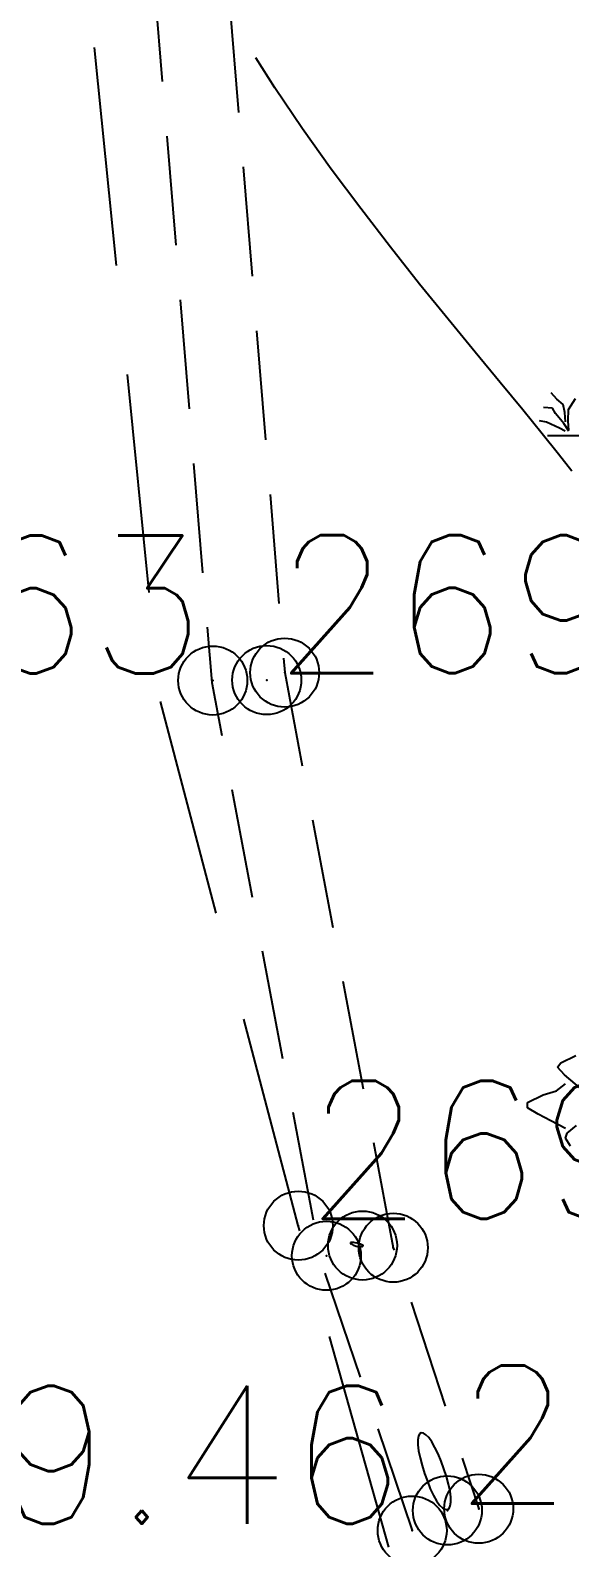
# Model space of a CAD drawing. Header units: millimetres. Extents: x 524954 to 526204, y 9523489 to 9524010.
# Drawn here: x 525202.27 to 525206.18, y 9523682.89 to 9523693.88 of the extents above; entities that cross this region are included whole.
import ezdxf
from ezdxf.enums import TextEntityAlignment as Align

# ---------------------------------------------------------------- set-up
doc = ezdxf.new("R2010")
doc.units = ezdxf.units.MM
doc.header["$PDMODE"] = 32
doc.header["$PDSIZE"] = 0.5
doc.linetypes.add('ACAD_ISO12W100', pattern=[21, 12, -3, 0, -3, 0, -3])
doc.linetypes.add('CACHE2', pattern=[4.7625, 3.175, -1.5875])
for name, color, linetype in [('Arbre', 34, 'ACAD_ISO12W100'), ('Borde_Piste', 7, 'CACHE2'), ('Caniveau', 5, 'CACHE2'), ('CN_01_00', 3, 'Continuous'), ('CN_10_00', 1, 'Continuous'), ('TopoAlt', 3, 'Continuous'), ('TOPOJIS', 7, 'Continuous')]:
    doc.layers.add(name, color=color, linetype=linetype)
doc.styles.add('Simplex 1.0', font='Simplex.shx', dxfattribs={"width": 0.99, "height": 1})

# ---------------------------------------------------------------- blocks, each defined once
blk = doc.blocks.new('TCPOINT M')
at = {"color": 0}
blk.add_point((0, 0), dxfattribs=at)
at = {"layer": 'TopoAlt', "style": 'Simplex 1.0', "width": 0.99}
blk.add_attdef('ALT', (0.15, 0.15), '', height=1, dxfattribs=at)
blk = doc.blocks.new('v088')
at = {"color": 3, "linetype": 'Continuous'}
for p, q in [((-3.679, 4.087), (-3.656, 4.117)), ((-3.629, 4.032), (-3.679, 4.087)), ((-3.656, 4.117), (-3.547, 4.171)), ((-3.688, 3.915), (-3.621, 3.967)), ((-3.507, 3.927), (-3.629, 4.032)), ((-3.898, 3.83), (-3.785, 3.887)), ((-3.785, 3.887), (-3.688, 3.915)), ((-3.897, 3.791), (-3.898, 3.83)), ((-3.821, 3.747), (-3.897, 3.791)), ((-3.729, 3.697), (-3.821, 3.747)), ((-3.621, 3.641), (-3.729, 3.697)), ((-3.609, 3.608), (-3.542, 3.663)), ((-3.623, 3.571), (-3.609, 3.608)), ((-3.585, 3.514), (-3.623, 3.571)), ((-0.587, 0.264), (-0.627, 0.308)), ((-0.541, 0.224), (-0.587, 0.264)), ((-0.529, 0.166), (-0.541, 0.224)), ((-0.502, 0.188), (-0.452, 0.267)), ((-0.618, 0.197), (-0.683, 0.202)), ((-0.596, 0.159), (-0.618, 0.197)), ((-0.536, 0.087), (-0.596, 0.159)), ((-0.524, 0.099), (-0.529, 0.166)), ((-0.505, 0.106), (-0.502, 0.188)), ((-0.661, 0.096), (-0.712, 0.106)), ((-0.567, 0.053), (-0.661, 0.096)), ((-0.527, 0.031), (-0.567, 0.053)), ((-0.5, 0.031), (-0.536, 0.087)), ((-0.5, 0.036), (-0.505, 0.106))]:
    blk.add_line(p, q, dxfattribs=at)
at = {"linetype": 'Continuous'}
blk.add_line((-0.654, 0), (0.654, 0), dxfattribs=at)

msp = doc.modelspace()

# ---------------------------------------------------------------- linework, layer by layer
at = {"layer": 'Borde_Piste', "ltscale": 0.5, "flags": 128}
msp.add_lwpolyline([(525205.674, 9523680.65), (525204.879, 9523682.838), (525204.209, 9523685.22), (525203.206, 9523689.032), (525202.685, 9523694.235), (525202.428, 9523698.209), (525202.986, 9523701.688), (525203.291, 9523702.957)], dxfattribs=at)
at = {"layer": 'Caniveau', "ltscale": 0.25, "flags": 128}
for points in [[(525221.986, 9523745.041), (525219.255, 9523738.914), (525208.931, 9523717.27), (525203.944, 9523705.52), (525202.828, 9523698.319), (525203.581, 9523689.156), (525204.373, 9523684.961), (525205.034, 9523683.01)], [(525222.473, 9523744.824), (525219.739, 9523738.691), (525209.417, 9523717.051), (525204.461, 9523705.373), (525203.364, 9523698.3), (525204.11, 9523689.228), (525204.897, 9523685.06), (525205.516, 9523683.168)]]:
    msp.add_lwpolyline(points, dxfattribs=at)
at = {"layer": 'CN_01_00', "elevation": 269, "flags": 128}
for points in [[(525204.587, 9523685.097), (525204.586, 9523685.094), (525204.588, 9523685.091), (525204.593, 9523685.087), (525204.599, 9523685.083), (525204.607, 9523685.079), (525204.616, 9523685.075), (525204.627, 9523685.072), (525204.637, 9523685.07), (525204.648, 9523685.069), (525204.658, 9523685.068), (525204.666, 9523685.069), (525204.673, 9523685.07), (525204.677, 9523685.072), (525204.678, 9523685.075), (525204.676, 9523685.078), (525204.669, 9523685.081), (525204.66, 9523685.085), (525204.648, 9523685.089), (525204.635, 9523685.092), (525204.622, 9523685.095), (525204.61, 9523685.097), (525204.599, 9523685.098), (525204.592, 9523685.098), (525204.587, 9523685.097)], [(525205.154, 9523683.684), (525205.134, 9523683.705), (525205.115, 9523683.716), (525205.1, 9523683.718), (525205.088, 9523683.71), (525205.079, 9523683.693), (525205.075, 9523683.667), (525205.075, 9523683.631), (525205.081, 9523683.587), (525205.092, 9523683.536), (525205.106, 9523683.481), (525205.124, 9523683.423), (525205.144, 9523683.367), (525205.165, 9523683.313), (525205.188, 9523683.265), (525205.211, 9523683.225), (525205.233, 9523683.194), (525205.253, 9523683.174), (525205.272, 9523683.164), (525205.288, 9523683.163), (525205.301, 9523683.171), (525205.31, 9523683.189), (525205.315, 9523683.216), (525205.315, 9523683.252), (525205.309, 9523683.296), (525205.298, 9523683.347), (525205.283, 9523683.401), (525205.264, 9523683.457), (525205.244, 9523683.513), (525205.222, 9523683.565), (525205.199, 9523683.613), (525205.176, 9523683.653), (525205.154, 9523683.684)]]:
    msp.add_lwpolyline(points, close=True, dxfattribs=at)
at = {"layer": 'CN_10_00', "elevation": 270, "flags": 128}
msp.add_lwpolyline([(525206.19, 9523690.689), (525206.094, 9523690.812), (525205.977, 9523690.959), (525205.835, 9523691.132), (525205.672, 9523691.33), (525205.49, 9523691.55), (525205.294, 9523691.789), (525205.088, 9523692.044), (525204.876, 9523692.312), (525204.661, 9523692.591), (525204.447, 9523692.877), (525204.238, 9523693.169), (525204.038, 9523693.466), (525203.901, 9523693.685)], dxfattribs=at)

# ---------------------------------------------------------------- block references
at = {"layer": 'Arbre'}
for p in [(525206.669, 9523690.947), (525209.767, 9523682.282)]:
    msp.add_blockref('v088', p, dxfattribs=at)
at = {"layer": 'TOPOJIS'}
ref = msp.add_blockref('TCPOINT M', (525203.589, 9523689.171, 269.63), dxfattribs=at)
ref.add_attrib('ALT', '269.63', dxfattribs={"layer": 'TopoAlt', "height": 1, "style": 'Simplex 1.0', "width": 0.99}).set_placement((525203.539, 9523689.221, 269.63), align=Align.RIGHT)
ref = msp.add_blockref('TCPOINT M', (525203.98, 9523689.174, 269.08), dxfattribs=at)
ref.add_attrib('ALT', '269.08', (525204.03, 9523689.224, 269.08), dxfattribs={"layer": 'TopoAlt', "height": 1, "style": 'Simplex 1.0', "width": 0.99})
for p in [(525204.11, 9523689.228, 269.59), (525204.413, 9523685.002, 269.4), (525204.674, 9523685.076, 268.9), (525204.897, 9523685.06, 269.39), (525205.516, 9523683.168, 269.29)]:
    msp.add_blockref('TCPOINT M', p, dxfattribs=at)
ref = msp.add_blockref('TCPOINT M', (525204.209, 9523685.22, 269.28), dxfattribs=at)
ref.add_attrib('ALT', '269.28', (525204.259, 9523685.27, 269.28), dxfattribs={"layer": 'TopoAlt', "height": 1, "style": 'Simplex 1.0', "width": 0.99})
ref = msp.add_blockref('TCPOINT M', (525205.289, 9523683.156, 268.82), dxfattribs=at)
ref.add_attrib('ALT', '268.82', (525205.339, 9523683.206, 268.82), dxfattribs={"layer": 'TopoAlt', "height": 1, "style": 'Simplex 1.0', "width": 0.99})
ref = msp.add_blockref('TCPOINT M', (525205.034, 9523683.01, 269.46), dxfattribs=at)
ref.add_attrib('ALT', '269.46', dxfattribs={"layer": 'TopoAlt', "height": 1, "style": 'Simplex 1.0', "width": 0.99}).set_placement((525204.984, 9523683.06, 269.46), align=Align.RIGHT)

doc.saveas('drawing.dxf')
